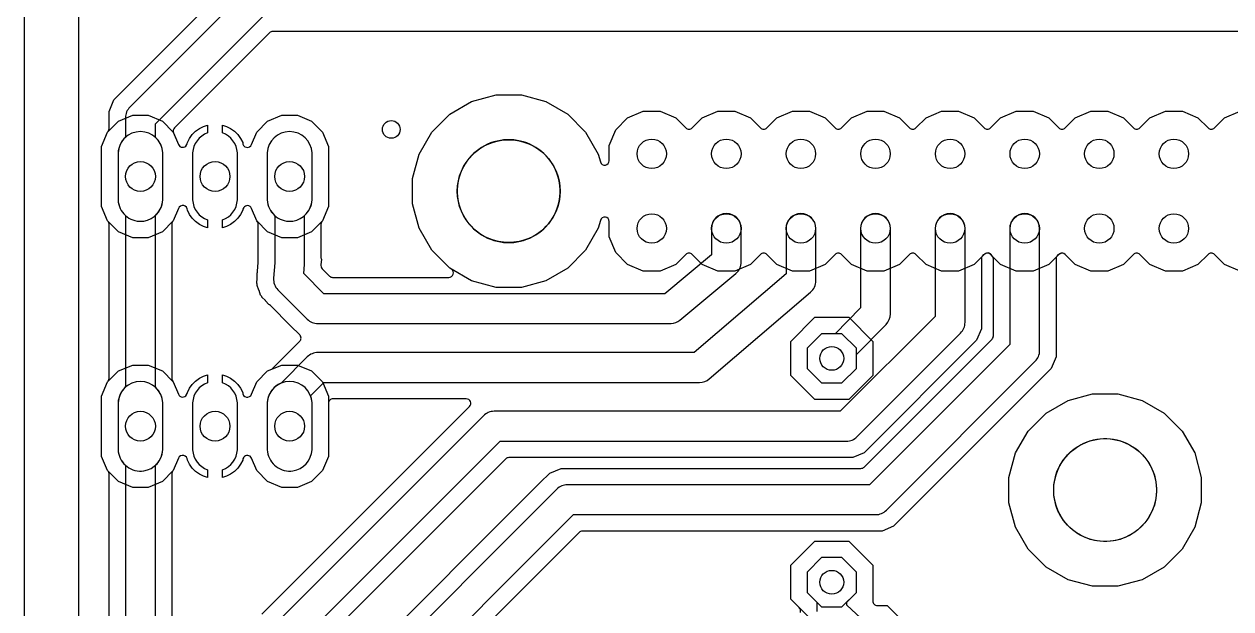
# Model space of a CAD drawing. Header units: millimetres. Extents: x 0 to 98, y 0 to 162.
# Drawn here: x 0 to 41.09, y 22.29 to 42.18 of the extents above; entities that cross this region are included whole.
import ezdxf

# ---------------------------------------------------------------- set-up
doc = ezdxf.new("R2010")
doc.units = ezdxf.units.MM

msp = doc.modelspace()

# ---------------------------------------------------------------- linework, layer by layer
at = {"layer": '16_copper'}
for points in [[(1.848, 85.343), (1.848, 9, 0.198912), (1.892, 8.892), (3.392, 7.392, 0.198912), (3.5, 7.348), (6.937, 7.348), (8.348, 5.937), (8.348, 3.5, 0.198912), (8.392, 3.392), (9.892, 1.892, 0.198912), (10, 1.848), (88, 1.848)], [(41.402, 33.782), (40.87, 34.003), (40.528, 34.345, 0.414214), (40.312, 34.345), (39.97, 34.003), (39.438, 33.782), (38.862, 33.782), (38.33, 34.003), (37.988, 34.345, 0.414214), (37.772, 34.345), (37.43, 34.003), (36.898, 33.782), (36.322, 33.782), (35.79, 34.003), (35.448, 34.345, 0.414214), (35.232, 34.345), (34.89, 34.003), (34.358, 33.782), (33.782, 33.782), (33.25, 34.003), (32.908, 34.345, 0.414214), (32.692, 34.345), (32.35, 34.003), (31.818, 33.782), (31.242, 33.782), (30.71, 34.003), (30.368, 34.345, 0.414214), (30.152, 34.345), (29.81, 34.003), (29.278, 33.782), (28.702, 33.782), (28.17, 34.003), (27.828, 34.345, 0.414214), (27.612, 34.345), (27.27, 34.003), (26.738, 33.782), (26.162, 33.782), (25.63, 34.003), (25.288, 34.345, 0.414214), (25.072, 34.345), (24.73, 34.003), (24.198, 33.782), (23.622, 33.782), (23.09, 34.003), (22.748, 34.345, 0.414214), (22.532, 34.345), (22.19, 34.003), (21.658, 33.782), (21.082, 33.782), (20.55, 34.003), (20.143, 34.41), (19.922, 34.942), (19.922, 35.464, 0.876977), (19.623, 35.504), (19.551, 35.236), (19.12, 34.49), (18.51, 33.88), (17.764, 33.449), (16.931, 33.226), (16.069, 33.226), (15.236, 33.449), (14.49, 33.88), (13.88, 34.49), (13.449, 35.236), (13.226, 36.069), (13.226, 36.931), (13.449, 37.764), (13.88, 38.51), (14.49, 39.12), (15.236, 39.551), (16.069, 39.774), (16.931, 39.774), (17.764, 39.551), (18.51, 39.12), (19.12, 38.51), (19.551, 37.764), (19.623, 37.496, 0.876977), (19.922, 37.536), (19.922, 38.058), (20.143, 38.59), (20.55, 38.997), (21.082, 39.218), (21.658, 39.218), (22.19, 38.997), (22.532, 38.655, 0.414214), (22.748, 38.655), (23.09, 38.997), (23.622, 39.218), (24.198, 39.218), (24.73, 38.997), (25.072, 38.655, 0.414214), (25.288, 38.655), (25.63, 38.997), (26.162, 39.218), (26.738, 39.218), (27.27, 38.997), (27.612, 38.655, 0.414214), (27.828, 38.655), (28.17, 38.997), (28.702, 39.218), (29.278, 39.218), (29.81, 38.997), (30.152, 38.655, 0.414214), (30.368, 38.655), (30.71, 38.997), (31.242, 39.218), (31.818, 39.218), (32.35, 38.997), (32.692, 38.655, 0.414214), (32.908, 38.655), (33.25, 38.997), (33.782, 39.218), (34.358, 39.218), (34.89, 38.997), (35.232, 38.655, 0.414214), (35.448, 38.655), (35.79, 38.997), (36.322, 39.218), (36.898, 39.218), (37.43, 38.997), (37.772, 38.655, 0.414214), (37.988, 38.655), (38.33, 38.997), (38.862, 39.218), (39.438, 39.218), (39.97, 38.997), (40.312, 38.655, 0.414214), (40.528, 38.655), (40.87, 38.997), (41.402, 39.218)]]:
    msp.add_lwpolyline(points, format="xyb", dxfattribs=at)
for points in [[(3.697, 34.917), (3.212, 35.118), (2.84, 35.49), (2.639, 35.975), (2.639, 38.025), (2.84, 38.51), (3.212, 38.882), (3.697, 39.083), (4.223, 39.083), (4.708, 38.882), (5.08, 38.51), (5.255, 38.087, 0.622972), (5.528, 38.069), (5.531, 38.076, 0.118699), (5.558, 38.152), (5.631, 38.294), (5.725, 38.424), (5.838, 38.537), (5.968, 38.631), (6.11, 38.704), (6.246, 38.748), (6.246, 38.481, 0.304473), (5.738, 37.799), (5.738, 36.201, 0.304473), (6.246, 35.519), (6.246, 35.252), (6.11, 35.296), (5.968, 35.369), (5.838, 35.463), (5.725, 35.576), (5.631, 35.706), (5.558, 35.848, 0.838816), (5.255, 35.913), (5.08, 35.49), (4.708, 35.118), (4.223, 34.917)], [(8.777, 34.917), (8.292, 35.118), (7.92, 35.49), (7.745, 35.913, 0.622972), (7.472, 35.931), (7.469, 35.924, 0.118699), (7.442, 35.848), (7.369, 35.706), (7.275, 35.576), (7.162, 35.463), (7.032, 35.369), (6.89, 35.296), (6.754, 35.252), (6.754, 35.519, 0.304475), (7.262, 36.201), (7.262, 37.799, 0.304475), (6.754, 38.481), (6.754, 38.748), (6.89, 38.704), (7.032, 38.631), (7.162, 38.537), (7.275, 38.424), (7.369, 38.294), (7.442, 38.152, 0.838816), (7.745, 38.087), (7.92, 38.51), (8.292, 38.882), (8.777, 39.083), (9.303, 39.083), (9.788, 38.882), (10.16, 38.51), (10.361, 38.025), (10.361, 35.975), (10.16, 35.49), (9.788, 35.118), (9.303, 34.917)], [(4.072, 35.483, 0.357806), (4.722, 36.201), (4.722, 37.799, 0.95208), (3.198, 37.799), (3.198, 36.201), (3.205, 36.126), (3.22, 36.053), (3.242, 35.981), (3.27, 35.912), (3.306, 35.846), (3.347, 35.784), (3.395, 35.726), (3.448, 35.673), (3.506, 35.625), (3.568, 35.584), (3.634, 35.548), (3.703, 35.52), (3.775, 35.498), (3.848, 35.483), (3.923, 35.476), (3.997, 35.476)], [(9.152, 35.483, 0.357806), (9.802, 36.201), (9.802, 37.799, 0.95208), (8.278, 37.799), (8.278, 36.201), (8.285, 36.126), (8.3, 36.053), (8.322, 35.981), (8.35, 35.912), (8.386, 35.846), (8.427, 35.784), (8.475, 35.726), (8.528, 35.673), (8.586, 35.625), (8.648, 35.584), (8.714, 35.548), (8.783, 35.52), (8.855, 35.498), (8.928, 35.483), (9.003, 35.476), (9.077, 35.476)], [(3.697, 26.417), (3.212, 26.618), (2.84, 26.99), (2.639, 27.475), (2.639, 29.525), (2.84, 30.01), (3.212, 30.382), (3.697, 30.583), (4.223, 30.583), (4.708, 30.382), (5.08, 30.01), (5.255, 29.587, 0.622972), (5.528, 29.569), (5.531, 29.576, 0.118699), (5.558, 29.652), (5.631, 29.794), (5.725, 29.924), (5.838, 30.037), (5.968, 30.131), (6.11, 30.204), (6.246, 30.248), (6.246, 29.981, 0.304473), (5.738, 29.299), (5.738, 27.701, 0.304473), (6.246, 27.019), (6.246, 26.752), (6.11, 26.796), (5.968, 26.869), (5.838, 26.963), (5.725, 27.076), (5.631, 27.206), (5.558, 27.348, 0.838816), (5.255, 27.413), (5.08, 26.99), (4.708, 26.618), (4.223, 26.417)], [(8.777, 26.417), (8.292, 26.618), (7.92, 26.99), (7.745, 27.413, 0.622972), (7.472, 27.431), (7.469, 27.424, 0.118671), (7.442, 27.348), (7.369, 27.206), (7.275, 27.076), (7.162, 26.963), (7.032, 26.869), (6.89, 26.796), (6.754, 26.752), (6.754, 27.019, 0.304475), (7.262, 27.701), (7.262, 29.299, 0.304475), (6.754, 29.981), (6.754, 30.248), (6.89, 30.204), (7.032, 30.131), (7.162, 30.037), (7.275, 29.924), (7.369, 29.794), (7.442, 29.652, 0.838816), (7.745, 29.587), (7.92, 30.01), (8.292, 30.382), (8.777, 30.583), (9.303, 30.583), (9.788, 30.382), (10.16, 30.01), (10.361, 29.525), (10.361, 27.475), (10.16, 26.99), (9.788, 26.618), (9.303, 26.417)], [(4.072, 26.983, 0.357806), (4.722, 27.701), (4.722, 29.299, 0.95208), (3.198, 29.299), (3.198, 27.701), (3.205, 27.626), (3.22, 27.553), (3.242, 27.481), (3.27, 27.412), (3.306, 27.346), (3.347, 27.284), (3.395, 27.226), (3.448, 27.173), (3.506, 27.125), (3.568, 27.084), (3.634, 27.048), (3.703, 27.02), (3.775, 26.998), (3.848, 26.983), (3.923, 26.976), (3.997, 26.976)], [(9.152, 26.983, 0.357806), (9.802, 27.701), (9.802, 29.299, 0.95208), (8.278, 29.299), (8.278, 27.701), (8.285, 27.626), (8.3, 27.553), (8.322, 27.481), (8.35, 27.412), (8.386, 27.346), (8.427, 27.284), (8.475, 27.226), (8.528, 27.173), (8.586, 27.125), (8.648, 27.084), (8.714, 27.048), (8.783, 27.02), (8.855, 26.998), (8.928, 26.983), (9.003, 26.976), (9.077, 26.976)], [(28.231, 19.603), (27.413, 20.421), (27.413, 21.641, 0.414214), (27.261, 21.793), (26.921, 21.793), (26.103, 22.611), (26.103, 23.769), (26.921, 24.587), (28.079, 24.587), (28.897, 23.769), (28.897, 22.549, 0.414214), (29.049, 22.397), (29.389, 22.397), (30.207, 21.579), (30.207, 20.421), (29.389, 19.603)]]:
    msp.add_lwpolyline(points, format="xyb", close=True, dxfattribs=at)
for points in [[(26.921, 29.413), (26.103, 30.231), (26.103, 31.389), (26.921, 32.207), (28.079, 32.207), (28.897, 31.389), (28.897, 30.231), (28.079, 29.413)], [(28.338, 30.463), (28.338, 31.157), (27.847, 31.648), (27.153, 31.648), (26.662, 31.157), (26.662, 30.463), (27.153, 29.972), (27.847, 29.972)], [(36.377, 23.053), (35.544, 23.276), (34.798, 23.707), (34.188, 24.317), (33.757, 25.063), (33.534, 25.896), (33.534, 26.758), (33.757, 27.591), (34.188, 28.337), (34.798, 28.947), (35.544, 29.378), (36.377, 29.601), (37.239, 29.601), (38.072, 29.378), (38.818, 28.947), (39.428, 28.337), (39.859, 27.591), (40.082, 26.758), (40.082, 25.896), (39.859, 25.063), (39.428, 24.317), (38.818, 23.707), (38.072, 23.276), (37.239, 23.053)], [(28.338, 22.843), (28.338, 23.537), (27.847, 24.028), (27.153, 24.028), (26.662, 23.537), (26.662, 22.843), (27.153, 22.352), (27.847, 22.352)]]:
    msp.add_lwpolyline(points, close=True, dxfattribs=at)
at = {"layer": '1_copper'}
for points in [[(1.848, 85.343), (1.848, 9, 0.198912), (1.892, 8.892), (3.392, 7.392, 0.198912), (3.5, 7.348), (6.937, 7.348), (8.348, 5.937), (8.348, 3.5, 0.198912), (8.392, 3.392), (9.892, 1.892, 0.198912), (10, 1.848), (88, 1.848)], [(2.893, 21.626), (2.893, 26.874, 0.060123), (2.888, 26.91), (2.887, 26.916, 0.130949), (2.84, 26.99), (2.639, 27.475), (2.639, 29.525), (2.84, 30.01, 0.218924), (2.893, 30.126), (2.893, 35.374, 0.060123), (2.888, 35.41), (2.887, 35.416, 0.130949), (2.84, 35.49), (2.639, 35.975), (2.639, 38.025), (2.84, 38.51, 0.218924), (2.893, 38.626), (2.893, 39.212), (3.056, 39.604), (6.344, 42.892, 0.414214)], [(7.242, 43), (3.601, 39.359, 0.198912), (3.452, 39), (3.452, 38.331, 0.200826), (3.198, 37.799), (3.198, 36.201, 0.200826), (3.452, 35.669), (3.452, 29.831, 0.200826), (3.198, 29.299), (3.198, 27.701, 0.200826), (3.452, 27.169), (3.452, 21.331, 0.200826)], [(4.468, 21.331), (4.468, 27.169, 0.200826), (4.722, 27.701), (4.722, 29.299, 0.200826), (4.468, 29.831), (4.468, 35.669, 0.200826), (4.722, 36.201), (4.722, 37.799, 0.200826), (4.468, 38.331), (4.468, 38.79), (8.17, 42.492)], [(47.78, 41.933), (8.465, 41.933, 0.198912), (8.357, 41.889), (5.122, 38.654, 0.303348), (5.089, 38.487), (5.255, 38.087, 0.622972), (5.528, 38.069), (5.531, 38.076, 0.118699), (5.558, 38.152), (5.631, 38.294), (5.725, 38.424), (5.838, 38.537), (5.968, 38.631), (6.11, 38.704), (6.246, 38.748), (6.246, 38.481, 0.304473), (5.738, 37.799), (5.738, 36.201, 0.304473), (6.246, 35.519), (6.246, 35.252), (6.11, 35.296), (5.968, 35.369), (5.838, 35.463), (5.725, 35.576), (5.631, 35.706), (5.558, 35.848, 0.838816), (5.255, 35.913), (5.08, 35.49, 0.218924), (5.027, 35.374), (5.027, 30.126, 0.060123), (5.032, 30.09), (5.033, 30.084, 0.130949), (5.08, 30.01), (5.255, 29.587, 0.622972), (5.528, 29.569), (5.531, 29.576, 0.118699), (5.558, 29.652), (5.631, 29.794), (5.725, 29.924), (5.838, 30.037), (5.968, 30.131), (6.11, 30.204), (6.246, 30.248), (6.246, 29.981, 0.304473), (5.738, 29.299), (5.738, 27.701, 0.304473), (6.246, 27.019), (6.246, 26.752), (6.11, 26.796), (5.968, 26.869), (5.838, 26.963), (5.725, 27.076), (5.631, 27.206), (5.558, 27.348, 0.838816), (5.255, 27.413), (5.08, 26.99, 0.218924), (5.027, 26.874), (5.027, 21.626, 0.060123)], [(8.096, 22.104), (15.164, 29.173, 0.668179), (15.057, 29.433), (10.513, 29.433, 0.414214), (10.361, 29.281), (10.361, 27.475), (10.16, 26.99), (9.788, 26.618), (9.303, 26.417), (8.777, 26.417), (8.292, 26.618), (7.92, 26.99), (7.745, 27.413, 0.622972), (7.472, 27.431), (7.469, 27.424, 0.118671), (7.442, 27.348), (7.369, 27.206), (7.275, 27.076), (7.162, 26.963), (7.032, 26.869), (6.89, 26.796), (6.754, 26.752), (6.754, 27.019, 0.304475), (7.262, 27.701), (7.262, 29.299, 0.304475), (6.754, 29.981), (6.754, 30.248), (6.89, 30.204), (7.032, 30.131), (7.162, 30.037), (7.275, 29.924), (7.369, 29.794), (7.442, 29.652, 0.838816), (7.745, 29.587), (7.92, 30.01), (8.292, 30.382), (8.402, 30.428, 0.098495), (8.452, 30.461), (9.384, 31.392, 0.414214), (9.384, 31.608), (9.074, 31.917), (9.074, 31.917), (8.384, 32.607, 0.095573), (8.331, 32.643), (8.221, 32.769, 0.018495), (8.214, 32.778), (8.096, 32.896), (8.089, 32.911, 0.095579), (8.053, 32.964), (8.001, 33.123, 0.018491), (7.997, 33.133), (7.933, 33.288), (7.933, 33.304, 0.095566), (7.92, 33.367), (7.933, 33.534, 0.018489), (7.933, 33.545), (7.933, 33.712, 0.106608), (7.951, 33.774), (7.973, 34.074, 0.018484), (7.973, 34.085), (7.973, 35.374, 0.060123), (7.968, 35.41), (7.967, 35.416, 0.130949), (7.92, 35.49), (7.745, 35.913, 0.622972), (7.472, 35.931), (7.469, 35.924, 0.118699), (7.442, 35.848), (7.369, 35.706), (7.275, 35.576), (7.162, 35.463), (7.032, 35.369), (6.89, 35.296), (6.754, 35.252), (6.754, 35.519, 0.304475), (7.262, 36.201), (7.262, 37.799, 0.304475), (6.754, 38.481), (6.754, 38.748), (6.89, 38.704), (7.032, 38.631), (7.162, 38.537), (7.275, 38.424), (7.369, 38.294), (7.442, 38.152, 0.838816), (7.745, 38.087), (7.92, 38.51), (8.292, 38.882), (8.777, 39.083), (9.303, 39.083), (9.788, 38.882), (10.16, 38.51), (10.361, 38.025), (10.361, 35.975), (10.16, 35.49, 0.218924), (10.107, 35.374), (10.107, 34.236, 0.095566), (10.12, 34.173), (10.107, 34.006, 0.268655), (10.151, 33.857), (10.397, 33.611, 0.198912), (10.505, 33.567), (14.464, 33.567, 0.727356), (14.553, 33.843), (14.54, 33.851), (14.49, 33.88), (13.88, 34.49), (13.449, 35.236), (13.226, 36.069), (13.226, 36.931), (13.449, 37.764), (13.88, 38.51), (14.49, 39.12), (15.236, 39.551), (16.069, 39.774), (16.931, 39.774), (17.764, 39.551), (18.51, 39.12), (19.12, 38.51), (19.551, 37.764), (19.623, 37.496, 0.876977), (19.922, 37.536), (19.922, 38.058), (20.143, 38.59), (20.55, 38.997), (21.082, 39.218), (21.658, 39.218), (22.19, 38.997), (22.532, 38.655, 0.414214), (22.748, 38.655), (23.09, 38.997), (23.622, 39.218), (24.198, 39.218), (24.73, 38.997), (25.072, 38.655, 0.414214), (25.288, 38.655), (25.63, 38.997), (26.162, 39.218), (26.738, 39.218), (27.27, 38.997), (27.612, 38.655, 0.414214), (27.828, 38.655), (28.17, 38.997), (28.702, 39.218), (29.278, 39.218), (29.81, 38.997), (30.152, 38.655, 0.414214), (30.368, 38.655), (30.71, 38.997), (31.242, 39.218), (31.818, 39.218), (32.35, 38.997), (32.692, 38.655, 0.414214), (32.908, 38.655), (33.25, 38.997), (33.782, 39.218), (34.358, 39.218), (34.89, 38.997), (35.232, 38.655, 0.414214), (35.448, 38.655), (35.79, 38.997), (36.322, 39.218), (36.898, 39.218), (37.43, 38.997), (37.772, 38.655, 0.414214), (37.988, 38.655), (38.33, 38.997), (38.862, 39.218), (39.438, 39.218), (39.97, 38.997), (40.312, 38.655, 0.414214), (40.528, 38.655), (40.87, 38.997), (41.402, 39.218)], [(9.549, 21.33), (16.21, 27.992), (28, 27.992, 0.198912), (28.359, 28.141), (31.889, 31.671, 0.198912), (32.038, 32.03), (32.038, 35.23, 1), (31.022, 35.23), (31.022, 32.24), (27.79, 29.008), (16, 29.008, 0.198912), (15.641, 28.859), (8.641, 21.859, 0.29298)], [(12.508, 19.29), (18.71, 25.492), (29, 25.492, 0.198912), (29.359, 25.641), (34.429, 30.711, 0.198912), (34.578, 31.07), (34.578, 35.23, 1), (33.562, 35.23), (33.562, 31.28), (28.79, 26.508), (18.5, 26.508, 0.198912), (18.141, 26.359), (11.641, 19.859, 0.198912)], [(11.417, 20.426), (17.574, 26.583), (17.574, 26.583), (17.896, 26.904), (18.288, 27.067), (28.495, 27.067, 0.198912), (28.603, 27.111), (32.959, 31.467, 0.198912), (33.003, 31.575), (33.003, 34.186, 0.153128), (32.976, 34.273), (32.972, 34.278, 0.537309), (32.71, 34.36), (32.707, 34.357, 0.345114), (32.597, 34.186), (32.597, 31.818), (32.434, 31.426), (28.604, 27.596), (28.212, 27.433), (16.505, 27.433, 0.198912), (16.397, 27.389), (10.337, 21.328, 0.303348)], [(41.402, 33.782), (40.87, 34.003), (40.528, 34.345, 0.414214), (40.312, 34.345), (39.97, 34.003), (39.438, 33.782), (38.862, 33.782), (38.33, 34.003), (37.988, 34.345, 0.414214), (37.772, 34.345), (37.43, 34.003), (36.898, 33.782), (36.322, 33.782), (35.79, 34.003), (35.448, 34.345, 0.370187), (35.25, 34.36), (35.247, 34.357, 0.345114), (35.137, 34.186), (35.137, 30.858), (34.974, 30.466), (29.604, 25.096), (29.212, 24.933), (19.005, 24.933, 0.198912), (18.897, 24.889), (13.111, 19.103, 0.198912)], [(26.433, 22.161, 0.297052), (26.386, 22.329), (26.103, 22.611), (26.103, 23.769), (26.921, 24.587), (28.079, 24.587), (28.897, 23.769), (28.897, 22.549, 0.414214), (29.049, 22.397), (29.389, 22.397), (29.674, 22.111, 0.198912)], [(28.643, 21.838), (28.008, 22.415), (28.008, 22.513), (28.338, 22.843), (28.338, 23.537), (27.847, 24.028), (27.153, 24.028), (26.662, 23.537), (26.662, 22.843), (26.992, 22.513), (26.992, 22.19, 0.211408)]]:
    msp.add_lwpolyline(points, format="xyb", dxfattribs=at)
for points in [[(22.026, 31.993, 0.161906), (22.325, 32.11), (24.235, 33.7, 0.22272), (24.418, 34.09), (24.418, 35.23, 1), (23.402, 35.23), (23.402, 34.328), (21.816, 33.008), (10.21, 33.008), (9.524, 33.695), (9.547, 34.002, 0.018487), (9.548, 34.04), (9.548, 35.669, 0.200826), (9.802, 36.201), (9.802, 37.799, 0.95208), (8.278, 37.799), (8.278, 36.201, 0.200826), (8.532, 35.669), (8.532, 34.059), (8.493, 33.538, 0.218202), (8.641, 33.141), (9.641, 32.141, 0.198912), (10, 31.992), (22, 31.992)], [(9.152, 26.983, 0.357806), (9.802, 27.701), (9.802, 29.299, 0.079031), (9.752, 29.534), (10.21, 29.992), (23, 29.992, 0.178725), (23.33, 30.114), (26.78, 33.064, 0.219257), (26.958, 33.45), (26.958, 35.23, 1), (25.942, 35.23), (25.942, 33.684), (22.812, 31.008), (10, 31.008, 0.198912), (9.641, 30.859), (8.747, 29.965), (8.714, 29.952), (8.648, 29.916, 0.250487), (8.278, 29.299), (8.278, 27.701), (8.285, 27.626), (8.3, 27.553), (8.322, 27.481), (8.35, 27.412), (8.386, 27.346), (8.427, 27.284), (8.475, 27.226), (8.528, 27.173), (8.586, 27.125), (8.648, 27.084), (8.714, 27.048), (8.783, 27.02), (8.855, 26.998), (8.928, 26.983), (9.003, 26.976), (9.077, 26.976)], [(28.338, 30.463), (28.338, 30.936), (29.352, 31.963, 0.19718), (29.498, 32.32), (29.498, 35.23, 1), (28.482, 35.23), (28.482, 32.528), (27.613, 31.648), (27.153, 31.648), (26.662, 31.157), (26.662, 30.463), (27.153, 29.972), (27.847, 29.972)]]:
    msp.add_lwpolyline(points, format="xyb", close=True, dxfattribs=at)
msp.add_lwpolyline([(36.377, 23.053), (35.544, 23.276), (34.798, 23.707), (34.188, 24.317), (33.757, 25.063), (33.534, 25.896), (33.534, 26.758), (33.757, 27.591), (34.188, 28.337), (34.798, 28.947), (35.544, 29.378), (36.377, 29.601), (37.239, 29.601), (38.072, 29.378), (38.818, 28.947), (39.428, 28.337), (39.859, 27.591), (40.082, 26.758), (40.082, 25.896), (39.859, 25.063), (39.428, 24.317), (38.818, 23.707), (38.072, 23.276), (37.239, 23.053)], close=True, dxfattribs=at)
at = {"layer": 'drills_NPTH'}
for centre in [(16.5, 36.5), (36.808, 26.327)]:
    msp.add_circle(centre, 1.75, dxfattribs=at)
at = {"layer": 'drills_PTH'}
for centre, radius in [((21.37, 37.77), 0.5), ((23.91, 37.77), 0.5), ((26.45, 37.77), 0.5), ((28.99, 37.77), 0.5), ((31.53, 37.77), 0.5), ((34.07, 37.77), 0.5), ((36.61, 37.77), 0.5), ((39.15, 37.77), 0.5), ((3.96, 37), 0.508), ((6.5, 37), 0.508), ((9.04, 37), 0.508), ((21.37, 35.23), 0.5), ((23.91, 35.23), 0.5), ((26.45, 35.23), 0.5), ((28.99, 35.23), 0.5), ((31.53, 35.23), 0.5), ((34.07, 35.23), 0.5), ((36.61, 35.23), 0.5), ((39.15, 35.23), 0.5), ((27.5, 30.81), 0.406), ((3.96, 28.5), 0.508), ((6.5, 28.5), 0.508), ((9.04, 28.5), 0.508), ((27.5, 23.19), 0.406)]:
    msp.add_circle(centre, radius, dxfattribs=at)
at = {"layer": 'drills_via_1_16'}
msp.add_circle((12.5, 38.6), 0.3, dxfattribs=at)
at = {"layer": 'holes'}
for points in [[(14.75, 36.443), (14.757, 36.328), (14.772, 36.215), (14.795, 36.102), (14.824, 35.992), (14.861, 35.883), (14.905, 35.777), (14.956, 35.675), (15.013, 35.575), (15.077, 35.48), (15.147, 35.389), (15.222, 35.303), (15.303, 35.222), (15.389, 35.147), (15.48, 35.077), (15.575, 35.013), (15.675, 34.956), (15.777, 34.905), (15.883, 34.861), (15.992, 34.824), (16.102, 34.795), (16.215, 34.772), (16.328, 34.757), (16.443, 34.75), (16.557, 34.75), (16.672, 34.757), (16.785, 34.772), (16.898, 34.795), (17.008, 34.824), (17.117, 34.861), (17.223, 34.905), (17.325, 34.956), (17.425, 35.013), (17.52, 35.077), (17.611, 35.147), (17.697, 35.222), (17.778, 35.303), (17.853, 35.389), (17.923, 35.48), (17.987, 35.575), (18.044, 35.675), (18.095, 35.777), (18.139, 35.883), (18.176, 35.992), (18.205, 36.102), (18.228, 36.215), (18.243, 36.328), (18.25, 36.443), (18.25, 36.557), (18.243, 36.672), (18.228, 36.785), (18.205, 36.898), (18.176, 37.008), (18.139, 37.117), (18.095, 37.223), (18.044, 37.325), (17.987, 37.425), (17.923, 37.52), (17.853, 37.611), (17.778, 37.697), (17.697, 37.778), (17.611, 37.853), (17.52, 37.923), (17.425, 37.987), (17.325, 38.044), (17.223, 38.095), (17.117, 38.139), (17.008, 38.176), (16.898, 38.205), (16.785, 38.228), (16.672, 38.243), (16.557, 38.25), (16.443, 38.25), (16.328, 38.243), (16.215, 38.228), (16.102, 38.205), (15.992, 38.176), (15.883, 38.139), (15.777, 38.095), (15.675, 38.044), (15.575, 37.987), (15.48, 37.923), (15.389, 37.853), (15.303, 37.778), (15.222, 37.697), (15.147, 37.611), (15.077, 37.52), (15.013, 37.425), (14.956, 37.325), (14.905, 37.223), (14.861, 37.117), (14.824, 37.008), (14.795, 36.898), (14.772, 36.785), (14.757, 36.672), (14.75, 36.557), (14.75, 36.443)], [(38.558, 26.27), (38.551, 26.155), (38.536, 26.042), (38.513, 25.929), (38.484, 25.819), (38.447, 25.71), (38.403, 25.604), (38.352, 25.502), (38.295, 25.402), (38.231, 25.307), (38.161, 25.216), (38.086, 25.13), (38.005, 25.049), (37.919, 24.974), (37.828, 24.904), (37.733, 24.84), (37.633, 24.783), (37.531, 24.732), (37.425, 24.688), (37.316, 24.651), (37.206, 24.622), (37.093, 24.599), (36.98, 24.584), (36.865, 24.577), (36.751, 24.577), (36.636, 24.584), (36.523, 24.599), (36.41, 24.622), (36.3, 24.651), (36.191, 24.688), (36.085, 24.732), (35.983, 24.783), (35.883, 24.84), (35.788, 24.904), (35.697, 24.974), (35.611, 25.049), (35.53, 25.13), (35.455, 25.216), (35.385, 25.307), (35.321, 25.402), (35.264, 25.502), (35.213, 25.604), (35.169, 25.71), (35.132, 25.819), (35.103, 25.929), (35.08, 26.042), (35.065, 26.155), (35.058, 26.27), (35.058, 26.384), (35.065, 26.499), (35.08, 26.612), (35.103, 26.725), (35.132, 26.835), (35.169, 26.944), (35.213, 27.05), (35.264, 27.152), (35.321, 27.252), (35.385, 27.347), (35.455, 27.438), (35.53, 27.524), (35.611, 27.605), (35.697, 27.68), (35.788, 27.75), (35.883, 27.814), (35.983, 27.871), (36.085, 27.922), (36.191, 27.966), (36.3, 28.003), (36.41, 28.032), (36.523, 28.055), (36.636, 28.07), (36.751, 28.077), (36.865, 28.077), (36.98, 28.07), (37.093, 28.055), (37.206, 28.032), (37.316, 28.003), (37.425, 27.966), (37.531, 27.922), (37.633, 27.871), (37.733, 27.814), (37.828, 27.75), (37.919, 27.68), (38.005, 27.605), (38.086, 27.524), (38.161, 27.438), (38.231, 27.347), (38.295, 27.252), (38.352, 27.152), (38.403, 27.05), (38.447, 26.944), (38.484, 26.835), (38.513, 26.725), (38.536, 26.612), (38.551, 26.499), (38.558, 26.384), (38.558, 26.27)]]:
    msp.add_lwpolyline(points, close=True, dxfattribs=at)
at = {"layer": 'outline'}
msp.add_lwpolyline([(0, 0), (98, 0), (98, 161.5), (0, 161.5), (0, 0)], close=True, dxfattribs=at)

doc.saveas('drawing.dxf')
